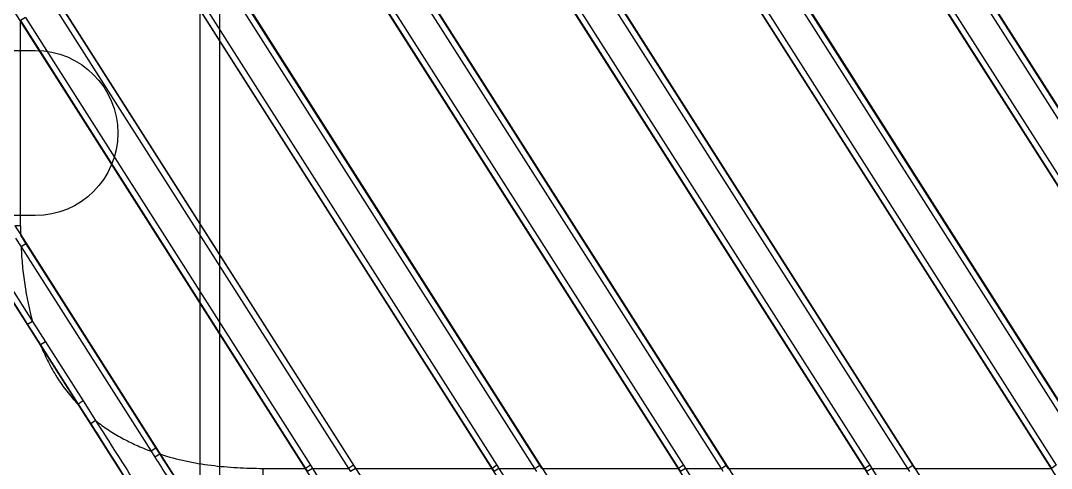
# Model space of a CAD drawing. Header units: millimetres. Extents: x 3299 to 14264, y 1863 to 5555.
# Drawn here: x 9615.1 to 9668.2, y 3155 to 3178.1 of the extents above; entities that cross this region are included whole.
import ezdxf

# ---------------------------------------------------------------- set-up
doc = ezdxf.new("R2010")
doc.units = ezdxf.units.MM

# ---------------------------------------------------------------- blocks, each defined once
blk = doc.blocks.new('ERTFHGJ')
at = {"color": 40, "linetype": 'Continuous', "true_color": 0xf8d731}
for p, q in [((8878.457, 3617.77), (8878.457, 3696.77)), ((8879.457, 3617.77), (8879.457, 3696.77)), ((8892.957, 3661.52), (8887.957, 3661.52)), ((8887.957, 3653.02), (8892.957, 3653.02))]:
    blk.add_line(p, q, dxfattribs=at)
blk.add_arc((8887.957, 3657.27), 4.25, 90, 270, dxfattribs=at)
blk = doc.blocks.new('ryfh')
at = {"xscale": -1}
blk.add_blockref('ERTFHGJ', (17197.083, 190.944), dxfattribs=at)
blk = doc.blocks.new('1111')
at = {"color": 7, "linetype": 'Continuous'}
for p, q in [((16003.885, 6920.86), (16134.941, 6715.143)), ((16003.365, 6917.581), (16132.544, 6714.812)), ((16003.885, 6905.784), (16125.337, 6715.143)), ((16003.365, 6902.506), (16122.94, 6714.812)), ((16003.885, 6890.709), (16115.733, 6715.143)), ((16003.365, 6887.43), (16113.336, 6714.812)), ((16003.885, 6875.634), (16106.129, 6715.143)), ((16003.365, 6872.355), (16103.731, 6714.812)), ((16003.885, 6860.558), (16096.525, 6715.143)), ((16109.184, 6755.537), (16044.276, 6857.422)), ((16003.365, 6857.28), (16094.127, 6714.812)), ((16108.932, 6755.377), (16044.024, 6857.261)), ((16044.024, 6853.797), (16106.725, 6755.377)), ((16044.276, 6853.957), (16106.977, 6755.537)), ((16003.885, 6845.483), (16086.921, 6715.143)), ((16003.365, 6842.204), (16084.523, 6714.812)), ((16099.328, 6755.377), (16044.024, 6842.186)), ((16099.58, 6755.537), (16044.276, 6842.347)), ((16044.276, 6838.882), (16097.373, 6755.537)), ((16044.024, 6838.721), (16097.12, 6755.377)), ((16089.976, 6755.537), (16044.276, 6827.271)), ((16003.365, 6827.129), (16074.919, 6714.812)), ((16089.724, 6755.377), (16044.024, 6827.111)), ((16044.024, 6823.646), (16087.516, 6755.377)), ((16044.276, 6823.807), (16087.768, 6755.537)), ((16080.12, 6755.377), (16044.024, 6812.035)), ((16080.372, 6755.537), (16044.276, 6812.196)), ((16044.024, 6808.571), (16077.912, 6755.377)), ((16044.276, 6808.731), (16078.164, 6755.537)), ((16070.515, 6755.377), (16044.024, 6796.96)), ((16070.768, 6755.537), (16044.276, 6797.12)), ((16044.024, 6793.495), (16068.308, 6755.377)), ((16044.276, 6793.656), (16068.56, 6755.537)), ((16044.276, 6782.045), (16061.163, 6755.537)), ((16044.024, 6781.885), (16060.911, 6755.377)), ((16044.276, 6778.58), (16044.024, 6778.42)), ((16044.024, 6767.861), (16044.024, 6778.42)), ((16044.024, 6778.42), (16058.704, 6755.377)), ((16044.276, 6778.58), (16058.956, 6755.537)), ((16041.249, 6767.701), (16044.387, 6762.774)), ((16041.499, 6767.861), (16044.64, 6762.935)), ((16044.024, 6767.861), (16043.732, 6767.861)), ((16043.732, 6767.861), (16044.028, 6767.395)), ((16043.758, 6767.226), (16044.049, 6766.77)), ((16044.01, 6767.387), (16044.301, 6766.931)), ((16044.028, 6767.395), (16077.317, 6715.143)), ((16044.301, 6766.931), (16044.049, 6766.77)), ((16044.049, 6766.77), (16050.742, 6756.264)), ((16044.301, 6766.931), (16050.994, 6756.424)), ((16044.64, 6762.935), (16044.387, 6762.774)), ((16044.64, 6762.935), (16045.301, 6761.896)), ((16044.387, 6762.774), (16045.049, 6761.736)), ((16045.301, 6761.896), (16045.049, 6761.736)), ((16045.301, 6761.896), (16047.244, 6758.846)), ((16045.049, 6761.736), (16046.992, 6758.685)), ((16045.089, 6761.636), (16045.049, 6761.736)), ((16047.244, 6758.846), (16046.992, 6758.685)), ((16046.992, 6758.685), (16047.635, 6757.676)), ((16047.244, 6758.846), (16047.888, 6757.836)), ((16047.888, 6757.836), (16047.635, 6757.676)), ((16047.635, 6757.676), (16056.257, 6744.144)), ((16047.635, 6757.676), (16047.744, 6757.505)), ((16047.744, 6757.505), (16047.852, 6757.336)), ((16047.852, 6757.336), (16047.96, 6757.166)), ((16047.96, 6757.166), (16048.069, 6756.995)), ((16048.069, 6756.995), (16048.178, 6756.825)), ((16048.178, 6756.825), (16048.4, 6756.476)), ((16048.4, 6756.476), (16048.522, 6756.285)), ((16048.522, 6756.285), (16048.81, 6755.832)), ((16050.994, 6756.424), (16050.742, 6756.264)), ((16050.742, 6756.264), (16050.943, 6755.948)), ((16051.195, 6756.109), (16050.943, 6755.948)), ((16050.994, 6756.424), (16051.195, 6756.109)), ((16051.195, 6756.109), (16056.491, 6747.797)), ((16051.195, 6756.109), (16051.322, 6755.909)), ((16051.224, 6756.1), (16051.195, 6756.109)), ((16048.81, 6755.832), (16049.172, 6755.265)), ((16051.322, 6755.909), (16051.778, 6755.194)), ((16058.956, 6755.537), (16058.704, 6755.377)), ((16058.956, 6755.537), (16059.058, 6755.377)), ((16061.163, 6755.537), (16060.911, 6755.377)), ((16061.163, 6755.537), (16061.266, 6755.377)), ((16068.56, 6755.537), (16068.308, 6755.377)), ((16068.56, 6755.537), (16068.663, 6755.377)), ((16070.515, 6755.377), (16070.768, 6755.537)), ((16070.87, 6755.377), (16070.768, 6755.537)), ((16078.164, 6755.537), (16077.912, 6755.377)), ((16078.164, 6755.537), (16078.267, 6755.377)), ((16080.12, 6755.377), (16080.372, 6755.537)), ((16080.474, 6755.377), (16080.372, 6755.537)), ((16087.768, 6755.537), (16087.516, 6755.377)), ((16087.768, 6755.537), (16087.871, 6755.377)), ((16089.724, 6755.377), (16089.976, 6755.537)), ((16090.078, 6755.377), (16089.976, 6755.537)), ((16097.373, 6755.537), (16097.12, 6755.377)), ((16056.508, 6755.377), (16056.508, 6747.806)), ((16056.508, 6755.377), (16058.704, 6755.377)), ((16058.704, 6755.377), (16058.806, 6755.216)), ((16059.058, 6755.377), (16058.806, 6755.216)), ((16059.058, 6755.377), (16073.28, 6733.04)), ((16059.058, 6755.377), (16060.911, 6755.377)), ((16059.058, 6755.377), (16063.575, 6748.283)), ((16060.911, 6755.377), (16061.014, 6755.216)), ((16061.266, 6755.377), (16061.014, 6755.216)), ((16061.266, 6755.377), (16068.308, 6755.377)), ((16068.308, 6755.377), (16068.411, 6755.216)), ((16068.663, 6755.377), (16068.411, 6755.216)), ((16068.663, 6755.377), (16082.884, 6733.04)), ((16068.663, 6755.377), (16073.179, 6748.283)), ((16068.663, 6755.377), (16070.515, 6755.377)), ((16070.618, 6755.216), (16070.515, 6755.377)), ((16070.87, 6755.377), (16077.912, 6755.377)), ((16077.912, 6755.377), (16078.015, 6755.216)), ((16078.267, 6755.377), (16078.015, 6755.216)), ((16078.267, 6755.377), (16092.488, 6733.04)), ((16078.267, 6755.377), (16082.783, 6748.283)), ((16078.267, 6755.377), (16080.12, 6755.377)), ((16080.222, 6755.216), (16080.12, 6755.377)), ((16080.474, 6755.377), (16087.516, 6755.377)), ((16087.516, 6755.377), (16087.619, 6755.216)), ((16087.871, 6755.377), (16087.619, 6755.216)), ((16087.871, 6755.377), (16102.092, 6733.04)), ((16087.871, 6755.377), (16092.387, 6748.283)), ((16087.871, 6755.377), (16089.724, 6755.377)), ((16089.826, 6755.216), (16089.724, 6755.377)), ((16090.078, 6755.377), (16097.12, 6755.377))]:
    blk.add_line(p, q, dxfattribs=at)
blk.add_arc((16068.268, 6767.859), 24.244, 179.9949, 181.0959, dxfattribs=at)
for points, knots in [([(16031.89, 6767.861), (16033.632, 6765.127), (16036.245, 6761.026), (16039.729, 6755.558), (16042.342, 6751.457), (16044.954, 6747.355), (16048.436, 6741.888), (16051.048, 6737.787), (16052.788, 6735.054)], [0, 0, 0, 0, 0.250021, 0.375037, 0.500053, 0.625064, 0.750065, 1, 1, 1, 1]), ([(16055.816, 6733.211), (16053.986, 6736.084), (16051.241, 6740.394), (16047.58, 6746.142), (16044.834, 6750.454), (16042.088, 6754.766), (16039.341, 6759.078), (16036.594, 6763.389), (16034.762, 6766.263), (16033.846, 6767.7)], [0, 0, 0, 0, 0.249912, 0.374911, 0.499924, 0.624944, 0.749965, 0.874985, 1, 1, 1, 1]), ([(16044.028, 6767.395), (16044.026, 6767.393), (16044.02, 6767.389), (16044.014, 6767.387), (16044.01, 6767.387)], [0, 0, 0, 0, 0.49177, 1, 1, 1, 1]), ([(16044.049, 6766.77), (16044.064, 6766.446), (16044.109, 6765.799), (16044.263, 6764.512), (16044.462, 6763.557), (16044.64, 6762.935)], [0, 0, 0, 0, 0.250074, 0.500147, 1, 1, 1, 1]), ([(16045.089, 6761.636), (16045.201, 6761.364), (16045.447, 6760.829), (16045.884, 6760.06), (16046.391, 6759.335), (16046.774, 6758.887), (16046.977, 6758.673)], [0, 0, 0, 0, 0.250009, 0.500014, 0.750008, 1, 1, 1, 1]), ([(16046.977, 6758.673), (16046.98, 6758.674), (16046.985, 6758.678), (16046.99, 6758.683), (16046.992, 6758.685)], [0, 0, 0, 0, 0.495321, 1, 1, 1, 1]), ([(16047.888, 6757.836), (16048.101, 6757.666), (16048.543, 6757.345), (16049.245, 6756.924), (16049.979, 6756.561), (16050.486, 6756.357), (16050.742, 6756.264)], [0, 0, 0, 0, 0.249989, 0.499982, 0.74999, 1, 1, 1, 1]), ([(16047.888, 6757.836), (16048.606, 6756.708), (16050.043, 6754.451), (16052.916, 6749.938), (16055.072, 6746.554), (16056.508, 6744.297)], [0, 0, 0, 0, 0.250014, 0.500024, 1, 1, 1, 1]), ([(16051.224, 6756.1), (16051.65, 6755.965), (16052.299, 6755.796), (16053.175, 6755.631), (16053.838, 6755.533), (16054.503, 6755.461), (16055.393, 6755.395), (16056.062, 6755.377), (16056.508, 6755.377)], [0, 0, 0, 0, 0.249952, 0.374964, 0.499973, 0.624985, 0.750005, 1, 1, 1, 1]), ([(16050.943, 6755.948), (16051.384, 6755.255), (16053.149, 6752.483), (16054.914, 6749.711), (16056.238, 6747.632)], [0, 0, 0, 0, 0.250007, 1, 1, 1, 1])]:
    blk.add_open_spline(points, degree=3, knots=knots, dxfattribs=at)
blk = doc.blocks.new('*U162')
blk.add_blockref('1111', (-16308.281, -6888.884))
blk = doc.blocks.new('*U163')
at = {"color": 0, "linetype": 'ByBlock', "lineweight": -2, "transparency": 16777216}
blk.add_blockref('*U162', (0, 0), dxfattribs=at)

msp = doc.modelspace()

# ---------------------------------------------------------------- block references
for name, p in [('*U163', (9879.37292, 3288.5531)), ('ryfh', (1306.74628, -675.91128))]:
    msp.add_blockref(name, p)

doc.saveas('drawing.dxf')
